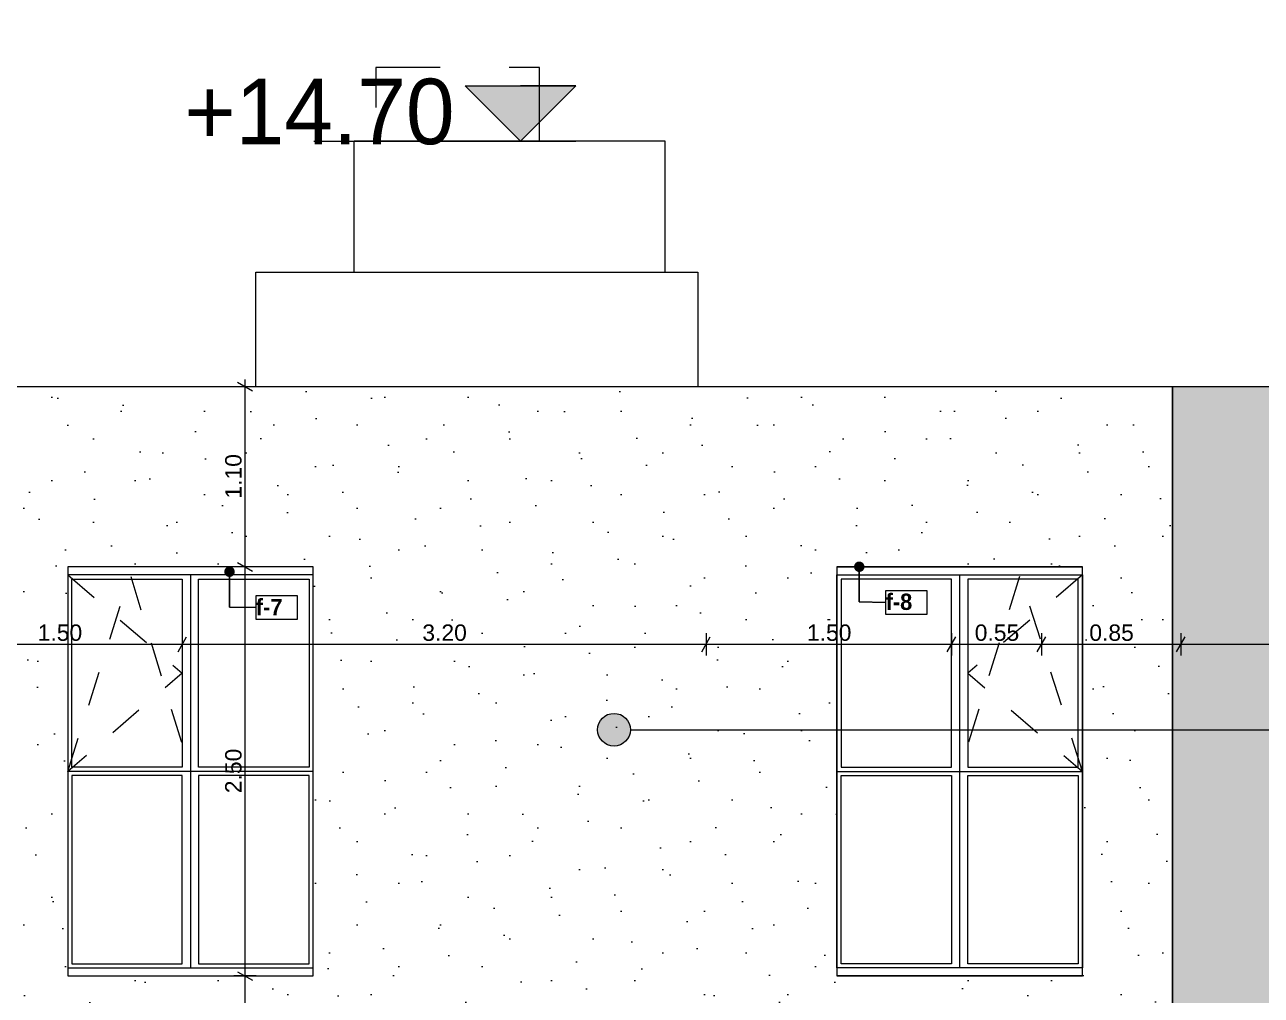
# Model space of a CAD drawing. Header units: millimetres. Extents: x 475206255 to 476720147, y 4620882299 to 4621447368.
# Drawn here: x 475502472 to 475510028, y 4621140027 to 4621145956 of the extents above; entities that cross this region are included whole.
import ezdxf

# ---------------------------------------------------------------- set-up
doc = ezdxf.new("R2010")
doc.units = ezdxf.units.MM
doc.header["$MEASUREMENT"] = 0
doc.set_wipeout_variables(frame=1)
doc.linetypes.add('Dashed', pattern=[423.333333, 211.666667, -211.666667])
doc.linetypes.add('Long Dashed', pattern=[1058.333302, 634.99999, -423.333311])
for name, color, linetype, lineweight in [('0_Pen_No__1_Pen_No__250', 7, 'Continuous', 0), ('0_Pen_No__250_Pen_No__142', 142, 'Continuous', 0), ('0_Pen_No__7_Pen_No__250', 7, 'Continuous', 0), ('Dimensioning - General_Pen_No__142', 142, 'Continuous', 0), ('New_2D Drafting - General_Pen_No__1_Pen_No__253', 252, 'Continuous', 0), ('New_2D Drafting - General_Pen_No__30_Pen_No__9_Pen_No__9_Pen_No__253', 252, 'Continuous', 0), ('New_2D Drafting - General_Pen_No__30_Pen_No__9_Pen_No__9_Pen_No__42', 250, 'Continuous', 0), ('New_2D Drafting - General_Pen_No__30_Pen_No__9_Pen_No__9_Pen_No__7', 7, 'Continuous', 0), ('New_2D Drafting - General_Pen_No__7_Pen_No__250', 7, 'Continuous', 0), ('New_Annotation - Label_Pen_No__1', 1, 'Continuous', 0), ('New_Structural - Bearing_Pen_No__7', 7, 'Continuous', 0), ('Structural - Bearing_Pen_No__7_Pen_No__7_Pen_No__7', 7, 'Continuous', 0), ('zoma_Pen_No__142', 142, 'Continuous', 0), ('zoma_Pen_No__1_Pen_No__142', 142, 'Continuous', 0), ('zoma_Pen_No__5_Pen_No__142', 142, 'Continuous', 0)]:
    doc.layers.add(name, color=color, linetype=linetype, lineweight=lineweight)
for name, color, linetype in [('Dimensioning - General', 7, 'Continuous'), ('zoma', 7, 'Continuous'), ('zoma_Pen_No__5', 7, 'Continuous')]:
    doc.layers.add(name, color=color, linetype=linetype)
doc.styles.add('GENERATED_STYLE_2', font='arial.ttf')
doc.styles.add('GENERATED_STYLE_4', font='ACADMTAV.TTF')
doc.styles.add('GENERATED_STYLE_5', font='')
doc.styles.get('GENERATED_STYLE_5').set_extended_font_data('Avaza', bold=True)
doc.dimstyles.new('GENERATED_STYLE__1', dxfattribs={"dimtxt": 100, "dimasz": 68.640772, "dimexe": 0.18, "dimexo": 0.0625, "dimgap": 0, "dimtad": 1, "dimlfac": 0.001, "dimzin": 0, "dimdsep": 46, "dimtxsty": 'GENERATED_STYLE_2', "dimblk": 'ARROWHEAD_2', "dimblk1": 'ARROWHEAD_2', "dimblk2": 'ARROWHEAD_2', "dimcen": 0.09, "dimse1": 1, "dimse2": 1, "dimclrd": 142, "dimclre": 142, "dimclrt": 142, "dimadec": 0, "dimazin": 0, "dimtfac": 1, "dimtdec": 4, "dimtmove": 0, "dimatfit": 3, "dimfxl": 1, "dimtolj": 1, "dimtzin": 0, "dimarcsym": 0})
doc.dimstyles.new('GENERATED_STYLE__18', dxfattribs={"dimtxt": 100, "dimasz": 68.640772, "dimexe": 0.18, "dimexo": 0.0625, "dimgap": 0, "dimtad": 1, "dimtih": 1, "dimtoh": 1, "dimlfac": 0.001, "dimzin": 0, "dimdsep": 46, "dimtxsty": 'GENERATED_STYLE_2', "dimblk": 'ARROWHEAD_2', "dimblk1": 'ARROWHEAD_2', "dimblk2": 'ARROWHEAD_2', "dimcen": 0.09, "dimse1": 1, "dimse2": 1, "dimclrd": 142, "dimclre": 142, "dimclrt": 142, "dimadec": 0, "dimazin": 0, "dimtfac": 1, "dimtdec": 4, "dimtmove": 0, "dimatfit": 3, "dimfxl": 1, "dimtolj": 1, "dimtzin": 0, "dimarcsym": 0})
doc.dimstyles.new('GENERATED_STYLE__3', dxfattribs={"dimtxt": 200, "dimasz": 64.421331, "dimexe": 0.18, "dimexo": 3, "dimgap": 0, "dimtad": 1, "dimtih": 1, "dimtoh": 1, "dimlfac": 0.001, "dimzin": 0, "dimdsep": 46, "dimtxsty": 'GENERATED_STYLE_2', "dimblk": 'ARROWHEAD_2', "dimblk1": 'ARROWHEAD_2', "dimblk2": 'ARROWHEAD_2', "dimcen": 0.09, "dimclrd": 142, "dimclre": 142, "dimclrt": 142, "dimadec": 0, "dimazin": 0, "dimtfac": 1, "dimtdec": 4, "dimtmove": 0, "dimatfit": 3, "dimfxl": 1, "dimtolj": 1, "dimtzin": 0, "dimarcsym": 0})
doc.dimstyles.new('GENERATED_STYLE__33', dxfattribs={"dimtxt": 0.18, "dimasz": 127.68, "dimexe": 0.18, "dimexo": 0.0625, "dimgap": 0, "dimtad": 0, "dimtih": 1, "dimtoh": 1, "dimdec": 4, "dimzin": 0, "dimdsep": 46, "dimcen": 0.09, "dimadec": 0, "dimazin": 0, "dimtfac": 1, "dimtdec": 4, "dimtmove": 0, "dimatfit": 3, "dimldrblk": 'ARROWHEAD_11', "dimfxl": 1, "dimtolj": 1, "dimtzin": 0, "dimarcsym": 0})

# ---------------------------------------------------------------- blocks, each defined once
blk = doc.blocks.new('*D597', base_point=(475826095.8, 4621095193.2))
at = {"layer": 'Dimensioning - General_Pen_No__142', "color": 142, "linetype": 'Continuous', "lineweight": 0, "transparency": 16777216}
for p, q in [((475503773.3, 4621140170.9), (475503863.6, 4621140118.8)), ((475503886.2, 4621140144.9), (475503750.7, 4621140144.9)), ((475503818.5, 4621139444.9), (475503818.5, 4621140144.9)), ((475503886.2, 4621139444.9), (475503750.7, 4621139444.9)), ((475503773.3, 4621139470.9), (475503863.6, 4621139418.8))]:
    blk.add_line(p, q, dxfattribs=at)
at = {"layer": 'Dimensioning - General_Pen_No__142', "color": 142, "lineweight": 0, "transparency": 16777216, "insert": (475503798.5, 4621139661.4), "char_height": 100, "attachment_point": 7, "rotation": 90, "style": 'GENERATED_STYLE_2'}
blk.add_mtext('\\A1;{\\pql;\\fArial|b0|i0|c204|p0;\\W1.000000;0.70}', dxfattribs=at)
blk = doc.blocks.new('ARROWHEAD_2')
at = {"color": 0, "linetype": 'Continuous', "lineweight": 0}
for p, q in [((0, 0), (-1, 0)), ((-0.38, -0.66), (0.38, 0.66))]:
    blk.add_line(p, q, dxfattribs=at)
blk = doc.blocks.new('*D598', base_point=(475826095.8, 4621095193.2))
at = {"layer": 'Dimensioning - General_Pen_No__142', "color": 142, "linetype": 'Continuous', "lineweight": 0, "transparency": 16777216}
for p, q in [((475503773.3, 4621142670.9), (475503863.6, 4621142618.8)), ((475503886.2, 4621142644.9), (475503750.7, 4621142644.9)), ((475503818.5, 4621140144.9), (475503818.5, 4621142644.9)), ((475503773.3, 4621140170.9), (475503863.6, 4621140118.8)), ((475503886.2, 4621140144.9), (475503750.7, 4621140144.9))]:
    blk.add_line(p, q, dxfattribs=at)
at = {"layer": 'Dimensioning - General_Pen_No__142', "color": 142, "lineweight": 0, "transparency": 16777216, "insert": (475503798.5, 4621141261.4), "char_height": 100, "attachment_point": 7, "rotation": 90, "style": 'GENERATED_STYLE_2'}
blk.add_mtext('\\A1;{\\pql;\\fArial|b0|i0|c204|p0;\\W1.000000;2.50}', dxfattribs=at)
blk = doc.blocks.new('*D599', base_point=(475826095.8, 4621095193.2))
at = {"layer": 'Dimensioning - General_Pen_No__142', "color": 142, "linetype": 'Continuous', "lineweight": 0, "transparency": 16777216}
for p, q in [((475503818.5, 4621143744.5), (475503818.5, 4621143788.6)), ((475503886.2, 4621143744.5), (475503750.7, 4621143744.5)), ((475503863.6, 4621143718.4), (475503773.3, 4621143770.5)), ((475503818.5, 4621142644.9), (475503818.5, 4621143744.5)), ((475503773.3, 4621142670.9), (475503863.6, 4621142618.8)), ((475503886.2, 4621142644.9), (475503750.7, 4621142644.9))]:
    blk.add_line(p, q, dxfattribs=at)
at = {"layer": 'Dimensioning - General_Pen_No__142', "color": 142, "lineweight": 0, "transparency": 16777216, "insert": (475503798.5, 4621143061.2), "char_height": 100, "attachment_point": 7, "rotation": 90, "style": 'GENERATED_STYLE_2'}
blk.add_mtext('\\A1;{\\pql;\\fArial|b0|i0|c204|p0;\\W1.000000;1.10}', dxfattribs=at)
blk = doc.blocks.new('*D1560', base_point=(475826095.8, 4621095193.2))
at = {"layer": 'zoma_Pen_No__142', "color": 142, "linetype": 'Continuous', "lineweight": 0, "transparency": 16777216}
for p, q in [((475502184.6, 4621128706.2), (475502184.6, 4621128833.3)), ((475502584.6, 4621128706.2), (475502584.6, 4621128833.3)), ((475502209.1, 4621128812.1), (475502160.2, 4621128727.4)), ((475502184.6, 4621128769.8), (475502584.6, 4621128769.8)), ((475502609.1, 4621128812.1), (475502560.2, 4621128727.4))]:
    blk.add_line(p, q, dxfattribs=at)
blk = doc.blocks.new('*D1561', base_point=(475826095.8, 4621095193.2))
at = {"layer": 'zoma_Pen_No__142', "color": 142, "linetype": 'Continuous', "lineweight": 0, "transparency": 16777216}
for p, q in [((475502584.6, 4621128706.2), (475502584.6, 4621128833.3)), ((475509084.6, 4621128706.2), (475509084.6, 4621128833.3)), ((475502609.1, 4621128812.1), (475502560.2, 4621128727.4)), ((475502584.6, 4621128769.8), (475509084.6, 4621128769.8)), ((475509109.1, 4621128812.1), (475509060.2, 4621128727.4))]:
    blk.add_line(p, q, dxfattribs=at)
at = {"layer": 'zoma_Pen_No__142', "color": 142, "lineweight": 0, "transparency": 16777216, "char_height": 200, "attachment_point": 7, "style": 'GENERATED_STYLE_2'}
for s, insert in [('\\A1;{\\pql;\\fArial|b0|i0|c204|p0;\\W1.000000;6.50}', (475505567.7, 4621128809.8)), ('\\A1;{\\pql;\\fArial|b0|i0|c204|p0;\\W1.000000;0.40}', (475508526.3, 4621128809.8))]:
    blk.add_mtext(s, dxfattribs=dict(at, insert=insert))
blk = doc.blocks.new('*D1562', base_point=(475826095.8, 4621095193.2))
at = {"layer": 'zoma_Pen_No__142', "color": 142, "linetype": 'Continuous', "lineweight": 0, "transparency": 16777216}
for p, q in [((475509084.6, 4621128706.2), (475509084.6, 4621128833.3)), ((475509484.6, 4621128706.2), (475509484.6, 4621128833.3)), ((475509109.1, 4621128812.1), (475509060.2, 4621128727.4)), ((475509084.6, 4621128769.8), (475509484.6, 4621128769.8)), ((475509509.1, 4621128812.1), (475509460.2, 4621128727.4))]:
    blk.add_line(p, q, dxfattribs=at)
blk = doc.blocks.new('*D1563', base_point=(475826095.8, 4621095193.2))
at = {"layer": 'zoma_Pen_No__142', "color": 142, "linetype": 'Continuous', "lineweight": 0, "transparency": 16777216}
for p, q in [((475509484.6, 4621128706.2), (475509484.6, 4621128833.3)), ((475515984.6, 4621128706.2), (475515984.6, 4621128833.3)), ((475509509.1, 4621128812.1), (475509460.2, 4621128727.4)), ((475509484.6, 4621128769.8), (475515984.6, 4621128769.8)), ((475516009.1, 4621128812.1), (475515960.2, 4621128727.4))]:
    blk.add_line(p, q, dxfattribs=at)
at = {"layer": 'zoma_Pen_No__142', "color": 142, "lineweight": 0, "transparency": 16777216, "char_height": 200, "attachment_point": 7, "style": 'GENERATED_STYLE_2'}
for s, insert in [('\\A1;{\\pql;\\fArial|b0|i0|c204|p0;\\W1.000000;6.50}', (475512467.7, 4621128809.8)), ('\\A1;{\\pql;\\fArial|b0|i0|c204|p0;\\W1.000000;0.40}', (475515426.3, 4621128809.8))]:
    blk.add_mtext(s, dxfattribs=dict(at, insert=insert))
blk = doc.blocks.new('ARROWHEAD_11')
at = {"color": 0, "linetype": 'Continuous', "lineweight": 0}
blk.add_line((0, 0), (-1, 0), dxfattribs=at)
at = {"color": 0, "linetype": 'Continuous', "lineweight": 0, "const_width": 0.25, "flags": 128}
blk.add_lwpolyline([(-0.125, 0, 1), (0.125, 0, 1)], format="xyb", close=True, dxfattribs=at)
blk = doc.blocks.new('Line_14', base_point=(475506073, 4621141649.2))
at = {"layer": 'zoma_Pen_No__5_Pen_No__142', "linetype": 'Continuous', "lineweight": 0}
blk.add_hatch(color=142, dxfattribs=at).paths.add_polyline_path([(475505973, 4621141649.2), (475505980.6, 4621141610.9), (475506002.2, 4621141578.5), (475506034.7, 4621141556.8), (475506073, 4621141549.2), (475506111.2, 4621141556.8), (475506143.7, 4621141578.5), (475506165.3, 4621141610.9), (475506173, 4621141649.2), (475506165.3, 4621141687.5), (475506143.7, 4621141719.9), (475506111.2, 4621141741.6), (475506073, 4621141749.2), (475506034.7, 4621141741.6), (475506002.2, 4621141719.9), (475505980.6, 4621141687.5)])
at = {"layer": 'zoma_Pen_No__5_Pen_No__142', "color": 142, "linetype": 'Continuous', "lineweight": 0}
blk.add_line((475506173, 4621141649.2), (475527310.1, 4621141649.2), dxfattribs=at)
blk.add_circle((475506073, 4621141649.2), 100, dxfattribs=at)
blk = doc.blocks.new('*D1982', base_point=(475826095.8, 4621095193.2))
at = {"layer": 'Dimensioning - General_Pen_No__142', "color": 142, "linetype": 'Continuous', "lineweight": 0, "transparency": 16777216}
for p, q in [((475509509.6, 4621142125.7), (475509561.7, 4621142216)), ((475509535.6, 4621142238.6), (475509535.6, 4621142103.1)), ((475511109.6, 4621142125.7), (475511161.7, 4621142216)), ((475511135.6, 4621142238.6), (475511135.6, 4621142103.1)), ((475511135.6, 4621142170.8), (475509535.6, 4621142170.8))]:
    blk.add_line(p, q, dxfattribs=at)
at = {"layer": 'Dimensioning - General_Pen_No__142', "color": 142, "lineweight": 0, "transparency": 16777216, "insert": (475510202.2, 4621142190.8), "char_height": 100, "attachment_point": 7, "style": 'GENERATED_STYLE_2'}
blk.add_mtext('\\A1;{\\pql;\\fArial|b0|i0|c204|p0;\\W1.000000;1.60}', dxfattribs=at)
blk = doc.blocks.new('*D1983', base_point=(475826095.8, 4621095193.2))
at = {"layer": 'Dimensioning - General_Pen_No__142', "color": 142, "linetype": 'Continuous', "lineweight": 0, "transparency": 16777216}
for p, q in [((475508659.3, 4621142125.7), (475508711.5, 4621142216)), ((475508685.4, 4621142238.6), (475508685.4, 4621142103.1)), ((475509509.6, 4621142125.7), (475509561.7, 4621142216)), ((475509535.6, 4621142238.6), (475509535.6, 4621142103.1)), ((475509535.6, 4621142170.8), (475508685.4, 4621142170.8))]:
    blk.add_line(p, q, dxfattribs=at)
at = {"layer": 'Dimensioning - General_Pen_No__142', "color": 142, "lineweight": 0, "transparency": 16777216, "insert": (475508977.1, 4621142190.8), "char_height": 100, "attachment_point": 7, "style": 'GENERATED_STYLE_2'}
blk.add_mtext('\\A1;{\\pql;\\fArial|b0|i0|c204|p0;\\W1.000000;0.85}', dxfattribs=at)
blk = doc.blocks.new('*D1984', base_point=(475826095.8, 4621095193.2))
at = {"layer": 'Dimensioning - General_Pen_No__142', "color": 142, "linetype": 'Continuous', "lineweight": 0, "transparency": 16777216}
for p, q in [((475508109.2, 4621142125.7), (475508161.3, 4621142216)), ((475508135.3, 4621142238.6), (475508135.3, 4621142103.1)), ((475508659.3, 4621142125.7), (475508711.5, 4621142216)), ((475508685.4, 4621142238.6), (475508685.4, 4621142103.1)), ((475508685.4, 4621142170.8), (475508135.3, 4621142170.8))]:
    blk.add_line(p, q, dxfattribs=at)
at = {"layer": 'Dimensioning - General_Pen_No__142', "color": 142, "lineweight": 0, "transparency": 16777216, "insert": (475508276.9, 4621142190.8), "char_height": 100, "attachment_point": 7, "style": 'GENERATED_STYLE_2'}
blk.add_mtext('\\A1;{\\pql;\\fArial|b0|i0|c204|p0;\\W1.000000;0.55}', dxfattribs=at)
blk = doc.blocks.new('*D1985', base_point=(475826095.8, 4621095193.2))
at = {"layer": 'Dimensioning - General_Pen_No__142', "color": 142, "linetype": 'Continuous', "lineweight": 0, "transparency": 16777216}
for p, q in [((475506609.2, 4621142125.7), (475506661.3, 4621142216)), ((475506635.3, 4621142238.6), (475506635.3, 4621142103.1)), ((475508109.2, 4621142125.7), (475508161.3, 4621142216)), ((475508135.3, 4621142238.6), (475508135.3, 4621142103.1)), ((475508135.3, 4621142170.8), (475506635.3, 4621142170.8))]:
    blk.add_line(p, q, dxfattribs=at)
at = {"layer": 'Dimensioning - General_Pen_No__142', "color": 142, "lineweight": 0, "transparency": 16777216, "insert": (475507251.8, 4621142190.8), "char_height": 100, "attachment_point": 7, "style": 'GENERATED_STYLE_2'}
blk.add_mtext('\\A1;{\\pql;\\fArial|b0|i0|c204|p0;\\W1.000000;1.50}', dxfattribs=at)
blk = doc.blocks.new('*D1986', base_point=(475826095.8, 4621095193.2))
at = {"layer": 'Dimensioning - General_Pen_No__142', "color": 142, "linetype": 'Continuous', "lineweight": 0, "transparency": 16777216}
for p, q in [((475503409.2, 4621142125.7), (475503461.3, 4621142216)), ((475503435.3, 4621142238.6), (475503435.3, 4621142103.1)), ((475506609.2, 4621142125.7), (475506661.3, 4621142216)), ((475506635.3, 4621142238.6), (475506635.3, 4621142103.1)), ((475506635.3, 4621142170.8), (475503435.3, 4621142170.8))]:
    blk.add_line(p, q, dxfattribs=at)
at = {"layer": 'Dimensioning - General_Pen_No__142', "color": 142, "lineweight": 0, "transparency": 16777216, "insert": (475504901.8, 4621142190.8), "char_height": 100, "attachment_point": 7, "style": 'GENERATED_STYLE_2'}
blk.add_mtext('\\A1;{\\pql;\\fArial|b0|i0|c204|p0;\\W1.000000;3.20}', dxfattribs=at)
blk = doc.blocks.new('*D1987', base_point=(475826095.8, 4621095193.2))
at = {"layer": 'Dimensioning - General_Pen_No__142', "color": 142, "linetype": 'Continuous', "lineweight": 0, "transparency": 16777216}
for p, q in [((475501909.2, 4621142125.7), (475501961.3, 4621142216)), ((475501935.3, 4621142238.6), (475501935.3, 4621142103.1)), ((475503409.2, 4621142125.7), (475503461.3, 4621142216)), ((475503435.3, 4621142238.6), (475503435.3, 4621142103.1)), ((475503435.3, 4621142170.8), (475501935.3, 4621142170.8))]:
    blk.add_line(p, q, dxfattribs=at)
at = {"layer": 'Dimensioning - General_Pen_No__142', "color": 142, "lineweight": 0, "transparency": 16777216, "insert": (475502551.8, 4621142190.8), "char_height": 100, "attachment_point": 7, "style": 'GENERATED_STYLE_2'}
blk.add_mtext('\\A1;{\\pql;\\fArial|b0|i0|c204|p0;\\W1.000000;1.50}', dxfattribs=at)

msp = doc.modelspace()

# ---------------------------------------------------------------- hatches: boundary and pattern name
at = {"layer": '0_Pen_No__250_Pen_No__142', "linetype": 'Continuous', "lineweight": 0}
msp.add_hatch(color=142, dxfattribs=at).paths.add_polyline_path([(475505501.301, 4621145244.472), (475505163.607, 4621145582), (475505838.829, 4621145582.165)])
at = {"layer": 'New_2D Drafting - General_Pen_No__30_Pen_No__9_Pen_No__9_Pen_No__253', "linetype": 'Continuous', "lineweight": 0}
h = msp.add_hatch(dxfattribs=at)
h.set_pattern_fill('BRICK___RUNNING_BOND', color=252, style=0, pattern_type=2)
h.set_pattern_definition([(0, (475826095.757, 4621095193.19), (0, 66.64), []), (90, (475826095.76, 4621095193.2), (-244.8, 0), [66.64, -66.64]), (90, (475826218.16, 4621095259.83), (-244.8, 0), [66.64, -66.64])])
h.paths.add_polyline_path([(475509484.934, 4621130444.873), (475516454.8, 4621130444.872), (475516454.8, 4621130544.872), (475516454.8, 4621133044.922), (475516454.813, 4621143744.467), (475509484.934, 4621143744.467)])
h.paths.add_polyline_path([(475510234.117, 4621136944.928), (475510335.151, 4621136944.928), (475510335.151, 4621139444.928), (475511935.151, 4621139444.928), (475511935.151, 4621136944.928), (475512034.117, 4621136944.928), (475512034.117, 4621136664.928), (475510234.117, 4621136664.928)], flags=0)
h.paths.add_polyline_path([(475510234.117, 4621133744.929), (475510335.151, 4621133744.929), (475510335.151, 4621136244.928), (475511935.151, 4621136244.929), (475511935.151, 4621133744.929), (475512034.117, 4621133744.929), (475512034.117, 4621133464.928), (475510234.117, 4621133464.928)], flags=0)
h.paths.add_polyline_path([(475512034.333, 4621139864.929), (475510234.332, 4621139864.929), (475510234.332, 4621140144.929), (475510335.151, 4621140144.929), (475510335.151, 4621142644.928), (475511935.151, 4621142644.928), (475511935.151, 4621140144.953), (475512034.333, 4621140144.953)], flags=0)
h.paths.add_polyline_path([(475510285.069, 4621133044.923), (475511335.364, 4621133044.922), (475511885.069, 4621133044.922), (475511885.069, 4621131444.923), (475510285.069, 4621131444.923)], flags=0)
h.paths.add_polyline_path([(475512784.934, 4621131644.895), (475512784.934, 4621133044.922), (475515984.934, 4621133044.922), (475515984.934, 4621131644.895)], flags=0)
h.paths.add_polyline_path([(475514335.393, 4621136944.94), (475514335.393, 4621139444.934), (475513435.393, 4621139444.934), (475513435.393, 4621136944.94)], flags=0)
h.paths.add_polyline_path([(475513435.393, 4621136244.934), (475513435.393, 4621133744.94), (475514335.393, 4621133744.94), (475514335.393, 4621136244.934)], flags=0)
h.paths.add_polyline_path([(475514335.393, 4621140144.935), (475513435.393, 4621140144.935), (475513435.393, 4621142644.934), (475514335.393, 4621142644.934)], flags=0)
at = {"layer": 'New_2D Drafting - General_Pen_No__30_Pen_No__9_Pen_No__9_Pen_No__42', "linetype": 'Continuous', "lineweight": 0}
h = msp.add_hatch(dxfattribs=at)
h.set_pattern_fill('CUT_STONE', color=250, style=0, pattern_type=2)
h.set_pattern_definition([(45, (475826095.76, 4621095993.2), (-254.55844, 254.55844), [0, -240, 0, -360]), (110, (475826895.76, 4621095993.2), (338.28934, 123.12725), [0, -176, 0, -304])])
h.paths.add_polyline_path([(475502184.877, 4621143744.467), (475502184.877, 4621133044.875), (475502184.877, 4621130444.873), (475502584.792, 4621130444.873), (475502584.792, 4621133044.875), (475504235.065, 4621133044.875), (475504235.065, 4621130444.873), (475507435.487, 4621130444.873), (475507435.487, 4621133044.875), (475508935.073, 4621133044.875), (475508935.073, 4621130444.873), (475509484.934, 4621130444.873), (475509484.934, 4621143744.467)])
h.paths.add_polyline_path([(475508934.77, 4621139444.875), (475507434.77, 4621139444.875), (475507434.77, 4621136944.874), (475508934.77, 4621136944.874)], flags=0)
h.paths.add_polyline_path([(475508934.77, 4621140144.874), (475508934.77, 4621142644.874), (475507434.77, 4621142644.874), (475507434.77, 4621140144.874)], flags=0)
h.paths.add_polyline_path([(475508934.77, 4621133744.874), (475508934.77, 4621136244.874), (475507434.77, 4621136244.874), (475507434.77, 4621133744.874)], flags=0)
h.paths.add_polyline_path([(475504234.782, 4621136244.874), (475502734.782, 4621136244.874), (475502734.782, 4621133744.874), (475504234.782, 4621133744.874)], flags=0)
h.paths.add_polyline_path([(475504234.782, 4621142644.874), (475502734.782, 4621142644.874), (475502734.782, 4621140144.874), (475504234.782, 4621140144.874)], flags=0)
h.paths.add_polyline_path([(475502734.782, 4621136944.874), (475504234.782, 4621136944.874), (475504234.782, 4621139444.875), (475502734.782, 4621139444.875)], flags=0)

# ---------------------------------------------------------------- linework, layer by layer
at = {"layer": '0_Pen_No__1_Pen_No__250', "color": 7, "linetype": 'Continuous', "lineweight": 0, "flags": 128}
for points in [[(475505501.301, 4621145244.472), (475505163.607, 4621145582), (475505501.218, 4621145582.083)], [(475505501.301, 4621145244.472), (475505838.829, 4621145582.165), (475505501.218, 4621145582.083)], [(475504238.912, 4621145244.164), (475505838.912, 4621145244.554)]]:
    msp.add_lwpolyline(points, dxfattribs=at)
at = {"layer": '0_Pen_No__250_Pen_No__142', "color": 142, "linetype": 'Continuous', "lineweight": 0, "flags": 128}
msp.add_lwpolyline([(475505501.301, 4621145244.472), (475505163.607, 4621145582), (475505838.829, 4621145582.165)], close=True, dxfattribs=at)
at = {"layer": '0_Pen_No__7_Pen_No__250', "color": 7, "linetype": 'Continuous', "lineweight": 0, "flags": 128}
for points in [[(475504234.782, 4621142644.875), (475502734.782, 4621142644.875)], [(475507434.77, 4621142644.875), (475508934.77, 4621142644.875)], [(475502734.782, 4621140144.874), (475504234.782, 4621140144.874)], [(475508934.77, 4621140144.874), (475507434.77, 4621140144.874)]]:
    msp.add_lwpolyline(points, dxfattribs=at)
at = {"layer": 'New_2D Drafting - General_Pen_No__1_Pen_No__253', "color": 252, "linetype": 'Long Dashed', "lineweight": 0, "flags": 128}
msp.add_lwpolyline([(475505617.959, 4621145244.324), (475505617.959, 4621145694.467), (475504617.959, 4621145694.467), (475504617.959, 4621145227.21)], dxfattribs=at)
at = {"layer": 'New_2D Drafting - General_Pen_No__30_Pen_No__9_Pen_No__9_Pen_No__7', "color": 7, "linetype": 'Continuous', "lineweight": 0, "flags": 128}
for points in [[(475502184.877, 4621143744.467), (475502184.877, 4621133044.875), (475502184.877, 4621130444.873), (475502584.792, 4621130444.873), (475502584.792, 4621133044.875), (475504235.065, 4621133044.875), (475504235.065, 4621130444.873), (475507435.487, 4621130444.873), (475507435.487, 4621133044.875), (475508935.073, 4621133044.875), (475508935.073, 4621130444.873), (475509484.934, 4621130444.873), (475509484.934, 4621143744.467)], [(475509484.934, 4621130444.873), (475516454.8, 4621130444.872), (475516454.8, 4621130544.872), (475516454.8, 4621133044.922), (475516454.813, 4621143744.467), (475509484.934, 4621143744.467)], [(475504234.782, 4621142644.874), (475502734.782, 4621142644.874), (475502734.782, 4621140144.874), (475504234.782, 4621140144.874)], [(475508934.77, 4621140144.874), (475508934.77, 4621142644.874), (475507434.77, 4621142644.874), (475507434.77, 4621140144.874)]]:
    msp.add_lwpolyline(points, close=True, dxfattribs=at)
at = {"layer": 'New_2D Drafting - General_Pen_No__7_Pen_No__250', "color": 7, "linetype": 'Dashed', "lineweight": 0, "flags": 128}
for points in [[(475502734.985, 4621141394.875), (475503116.844, 4621142594.875), (475503484.718, 4621141394.875)], [(475502734.985, 4621142594.875), (475503434.778, 4621141994.875), (475502734.985, 4621141394.875)], [(475508934.567, 4621141394.875), (475508552.708, 4621142594.875), (475508184.833, 4621141394.875)], [(475508934.567, 4621142594.875), (475508234.774, 4621141994.875), (475508934.567, 4621141394.875)]]:
    msp.add_lwpolyline(points, dxfattribs=at)
at = {"layer": 'New_Structural - Bearing_Pen_No__7', "color": 7, "linetype": 'Continuous', "lineweight": 0}
for p, q in [((475504485.065, 4621144444.287), (475504485.065, 4621145244.324)), ((475506385.064, 4621145244.324), (475504485.065, 4621145244.324)), ((475506385.064, 4621144444.287), (475506385.064, 4621145244.324))]:
    msp.add_line(p, q, dxfattribs=at)
msp.add_lwpolyline([(475503885.065, 4621143744.467), (475503885.065, 4621144444.287), (475506585.065, 4621144444.287), (475506585.065, 4621143744.467)], dxfattribs=at)
at = {"layer": 'Structural - Bearing_Pen_No__7_Pen_No__7_Pen_No__7', "color": 7, "linetype": 'Continuous', "lineweight": 0}
for p, q in [((475502734.985, 4621142594.875), (475502734.985, 4621140194.875)), ((475504234.452, 4621142594.875), (475502734.985, 4621142594.875)), ((475503484.778, 4621142594.875), (475503484.718, 4621140194.937)), ((475504234.452, 4621140194.875), (475504234.452, 4621142594.875)), ((475507435.1, 4621142594.875), (475508934.567, 4621142594.875)), ((475507435.1, 4621140194.875), (475507435.1, 4621142594.875)), ((475508184.774, 4621142594.875), (475508184.833, 4621140194.937)), ((475508934.567, 4621142594.875), (475508934.567, 4621140194.875)), ((475502759.985, 4621142569.875), (475503434.778, 4621142569.875)), ((475502759.985, 4621141419.875), (475502759.985, 4621142569.875)), ((475503434.778, 4621142569.875), (475503434.778, 4621141419.875)), ((475503534.782, 4621142569.875), (475504209.452, 4621142569.875)), ((475503534.782, 4621141419.875), (475503534.782, 4621142569.875)), ((475504209.452, 4621142569.875), (475504209.452, 4621141419.875)), ((475508134.77, 4621142569.875), (475507460.1, 4621142569.875)), ((475507460.1, 4621142569.875), (475507460.1, 4621141419.875)), ((475508134.77, 4621141419.875), (475508134.77, 4621142569.875)), ((475508909.567, 4621142569.875), (475508234.774, 4621142569.875)), ((475508234.774, 4621142569.875), (475508234.774, 4621141419.875)), ((475508909.567, 4621141419.875), (475508909.567, 4621142569.875)), ((475504234.452, 4621141394.875), (475502734.985, 4621141394.875)), ((475503434.778, 4621141419.875), (475502759.985, 4621141419.875)), ((475503434.778, 4621141369.875), (475502759.985, 4621141369.875)), ((475502759.985, 4621141369.875), (475502759.985, 4621140219.875)), ((475503434.778, 4621140219.875), (475503434.778, 4621141369.875)), ((475504209.452, 4621141419.875), (475503534.782, 4621141419.875)), ((475503534.782, 4621141369.875), (475503534.782, 4621140219.875)), ((475504209.452, 4621141369.875), (475503534.782, 4621141369.875)), ((475504209.452, 4621140219.875), (475504209.452, 4621141369.875)), ((475507435.1, 4621141394.875), (475508934.567, 4621141394.875)), ((475507460.1, 4621141419.875), (475508134.77, 4621141419.875)), ((475507460.1, 4621140219.875), (475507460.1, 4621141369.875)), ((475507460.1, 4621141369.875), (475508134.77, 4621141369.875)), ((475508134.77, 4621141369.875), (475508134.77, 4621140219.875)), ((475508234.774, 4621141419.875), (475508909.567, 4621141419.875)), ((475508234.774, 4621141369.875), (475508909.567, 4621141369.875)), ((475508234.774, 4621140219.875), (475508234.774, 4621141369.875)), ((475508909.567, 4621141369.875), (475508909.567, 4621140219.875)), ((475502734.985, 4621140194.875), (475504234.452, 4621140194.875)), ((475502759.985, 4621140219.875), (475503434.778, 4621140219.875)), ((475503534.782, 4621140219.875), (475504209.452, 4621140219.875)), ((475508934.567, 4621140194.875), (475507435.1, 4621140194.875)), ((475508134.77, 4621140219.875), (475507460.1, 4621140219.875)), ((475508909.567, 4621140219.875), (475508234.774, 4621140219.875))]:
    msp.add_line(p, q, dxfattribs=at)

# ---------------------------------------------------------------- block references
at = {"layer": 'zoma_Pen_No__5', "color": 142, "linetype": 'Continuous', "lineweight": 0}
msp.add_blockref('Line_14', (475506072.953, 4621141649.204), dxfattribs=at)

# ---------------------------------------------------------------- texts
at = {"layer": 'zoma_Pen_No__1_Pen_No__142', "color": 142, "linetype": 'Continuous', "lineweight": 0, "insert": (475505098.998, 4621145220.728), "char_height": 400, "attachment_point": 9, "rotation": 0.0139872, "style": 'GENERATED_STYLE_4'}
msp.add_mtext('\\A1;{\\pqr;\\fAcadMtavr|b0|i0|c0|p0;\\W1.000000;+1\\fAcadMtavr|b0|i0|c0|p0;\\W1.000000;4\\fAcadMtavr|b0|i0|c0|p0;\\W1.000000;.\\fAcadMtavr|b0|i0|c0|p0;\\W1.000000;70}', dxfattribs=at)

# ---------------------------------------------------------------- dimensions: what is measured, and where the dimension line sits
at = {"layer": 'Dimensioning - General', "color": 142, "linetype": 'Continuous', "lineweight": 0}
for base, p1, p2, picture, middle in [((475503818.458, 4621143744.467), (475504234.782, 4621142644.874), (475503381.376, 4621143744.467), '*D599', (475503748.458, 4621143190.668)), ((475503818.458, 4621142644.874), (475504234.782, 4621140144.874), (475504234.782, 4621142644.874), '*D598', (475503748.458, 4621141390.872)), ((475503818.458, 4621140144.874), (475504234.782, 4621139444.875), (475504234.782, 4621140144.874), '*D597', (475503748.458, 4621139790.872))]:
    dim = msp.add_linear_dim(base=base, p1=p1, p2=p2, angle=90, dimstyle='GENERATED_STYLE__1', dxfattribs=at)
    dim.commit()
    dim.dimension.update_dxf_attribs({"geometry": picture, "text_midpoint": middle, "dimtype": 160, "text_rotation": 90})
for base, p1, p2, picture, middle in [((475508135.251, 4621142170.845), (475508685.416, 4621142814.407), (475508135.251, 4621142644.875), '*D1984', (475508406.332, 4621142240.845)), ((475508685.416, 4621142170.845), (475509535.633, 4621142644.934), (475508685.416, 4621142814.407), '*D1983', (475509106.522, 4621142240.845)), ((475501935.264, 4621142170.845), (475503435.264, 4621142644.874), (475501935.264, 4621142644.874), '*D1987', (475502681.262, 4621142240.845)), ((475509535.633, 4621142170.845), (475511135.633, 4621142644.928), (475509535.633, 4621142644.934), '*D1982', (475510331.631, 4621142240.845))]:
    dim = msp.add_linear_dim(base=base, p1=p1, p2=p2, angle=180, dimstyle='GENERATED_STYLE__18', dxfattribs=at)
    dim.commit()
    dim.dimension.update_dxf_attribs({"geometry": picture, "text_midpoint": middle, "dimtype": 160})
at = {"layer": 'zoma', "color": 142, "linetype": 'Continuous', "lineweight": 0}
for base, p1, p2, picture, middle in [((475502584.643, 4621128769.757), (475502184.643, 4621180935.422), (475502584.643, 4621181335.422), '*D1560', (475501885.222, 4621128909.757)), ((475509084.643, 4621128769.757), (475502584.643, 4621181335.422), (475509084.643, 4621180935.429), '*D1561', (475505826.639, 4621128909.757)), ((475509484.643, 4621128769.757), (475509084.643, 4621180935.429), (475509484.643, 4621181335.422), '*D1562', (475508785.222, 4621128909.757)), ((475515984.643, 4621128769.757), (475509484.643, 4621181335.422), (475515984.643, 4621180935.422), '*D1563', (475512726.639, 4621128909.757))]:
    dim = msp.add_linear_dim(base=base, p1=p1, p2=p2, dimstyle='GENERATED_STYLE__3', dxfattribs=at)
    dim.commit()
    dim.dimension.update_dxf_attribs({"geometry": picture, "text_midpoint": middle, "dimtype": 160})

# ---------------------------------------------------------------- next in the draw order: wipeouts: each hides what was drawn before it
at = {"color": 1, "linetype": 'Continuous', "lineweight": 0, "ltscale": 23227712379.85316}
msp.add_wipeout([(475507731.803, 4621142356.094), (475507985.921, 4621142356.094), (475507985.921, 4621142497.271), (475507731.803, 4621142497.271)], dxfattribs=at).dxf.layer = 'New_Annotation - Label_Pen_No__1'
at = {"color": 1, "linetype": 'Continuous', "lineweight": 0, "ltscale": 23227710258.32106}
msp.add_wipeout([(475503883.94, 4621142325.484), (475504138.058, 4621142325.484), (475504138.058, 4621142466.661), (475503883.94, 4621142466.661)], dxfattribs=at).dxf.layer = 'New_Annotation - Label_Pen_No__1'

# ---------------------------------------------------------------- next in the draw order: linework, layer by layer
at = {"layer": 'New_Annotation - Label_Pen_No__1', "color": 1, "linetype": 'Continuous', "lineweight": 0, "flags": 128}
for points in [[(475507731.803, 4621142356.094), (475507985.921, 4621142356.094), (475507985.921, 4621142497.271), (475507731.803, 4621142497.271), (475507731.803, 4621142356.094)], [(475503883.94, 4621142325.484), (475504138.058, 4621142325.484), (475504138.058, 4621142466.661), (475503883.94, 4621142466.661), (475503883.94, 4621142325.484)]]:
    msp.add_lwpolyline(points, close=True, dxfattribs=at)

# ---------------------------------------------------------------- next in the draw order: texts
at = {"layer": 'New_Annotation - Label_Pen_No__1', "color": 1, "linetype": 'Continuous', "lineweight": 0, "char_height": 100, "attachment_point": 4, "style": 'GENERATED_STYLE_5'}
for s, insert in [('\\A1;{\\pql;\\fAvaza|b1|i0|c0|p0;\\W1.000000;f-\\fAvaza|b1|i0|c0|p0;\\W1.000000;7}', (475503883.94, 4621142398.543)), ('\\A1;{\\pql;\\fAvaza|b1|i0|c0|p0;\\W1.000000;f-\\fAvaza|b1|i0|c0|p0;\\W1.000000;8}', (475507731.803, 4621142430.152))]:
    msp.add_mtext(s, dxfattribs=dict(at, insert=insert))

# ---------------------------------------------------------------- next in the draw order: dimensions: what is measured, and where the dimension line sits
at = {"layer": 'Dimensioning - General', "color": 142, "linetype": 'Continuous', "lineweight": 0}
for base, p1, p2, picture, middle in [((475503435.264, 4621142170.845), (475506635.251, 4621142644.875), (475503435.264, 4621142644.874), '*D1986', (475505031.256, 4621142240.845)), ((475506635.251, 4621142170.845), (475508135.251, 4621142644.875), (475506635.251, 4621142644.875), '*D1985', (475507381.249, 4621142240.845))]:
    dim = msp.add_linear_dim(base=base, p1=p1, p2=p2, angle=180, dimstyle='GENERATED_STYLE__18', dxfattribs=at)
    dim.commit()
    dim.dimension.update_dxf_attribs({"geometry": picture, "text_midpoint": middle, "dimtype": 160})

# ---------------------------------------------------------------- next in the draw order: leaders
at = {"layer": 'New_Annotation - Label_Pen_No__1', "color": 1, "linetype": 'Continuous', "lineweight": 0, "annotation_type": 0, "has_hookline": 1, "hookline_direction": 0}
for points, text_width in [([(475507571.519, 4621142644.875), (475507571.519, 4621142430.152), (475507731.803, 4621142426.682)], 266.95), ([(475503723.656, 4621142614.265), (475503723.656, 4621142398.543), (475503883.94, 4621142396.073)], 264.17)]:
    msp.add_leader(points, dimstyle='GENERATED_STYLE__33', dxfattribs=dict(at, text_width=text_width))

doc.saveas('drawing.dxf')
